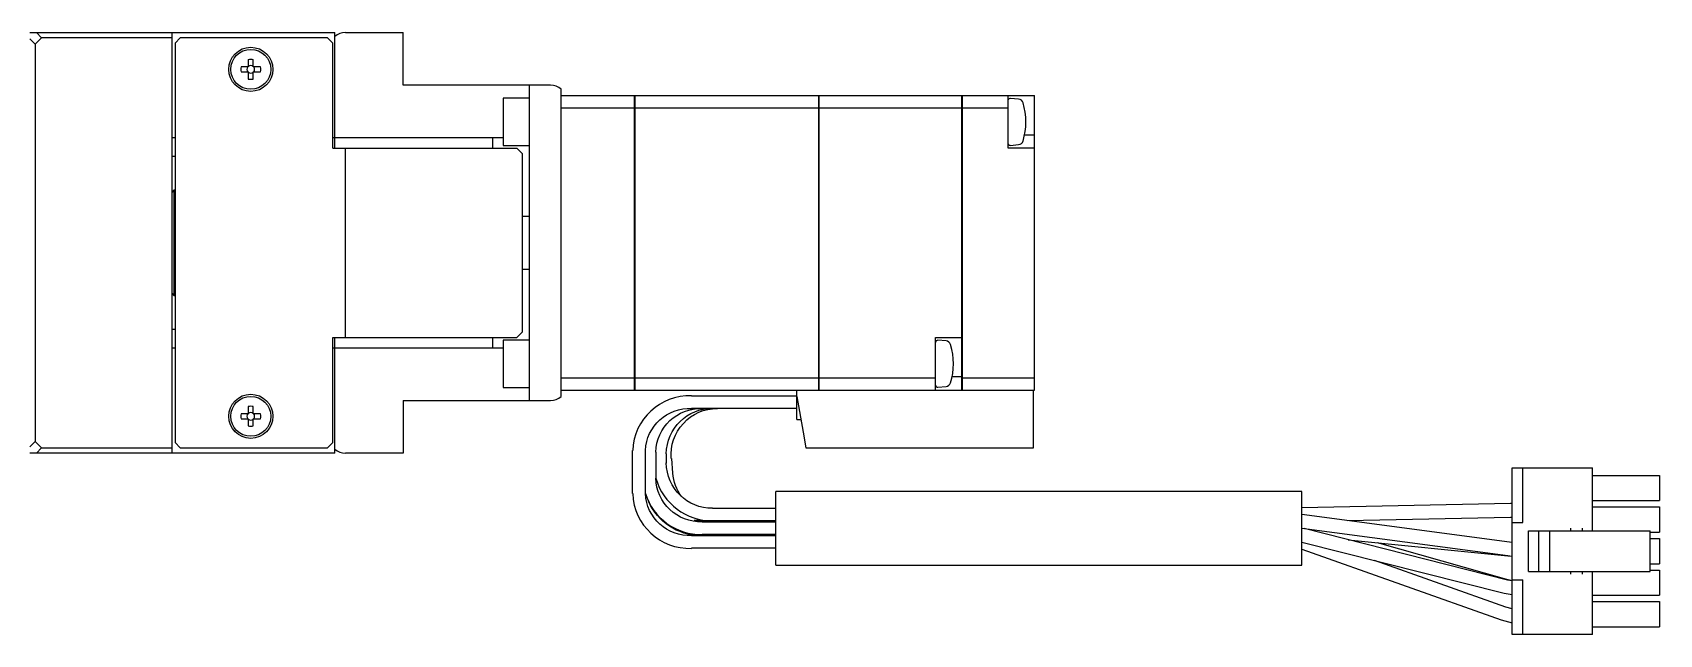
# Model space of a CAD drawing. Extents: x 0 to 803, y -8 to 480.
# Drawn here: x 233.1 to 387.7, y 295.4 to 352.6 of the extents above; entities that cross this region are included whole.
import ezdxf

# ---------------------------------------------------------------- set-up
doc = ezdxf.new("R2010")
doc.units = 0
doc.header["$LTSCALE"] = 0.5
doc.layers.add('MSM_CONTINUOUS', color=7, linetype='CONTINUOUS')

msp = doc.modelspace()

# ---------------------------------------------------------------- linework, layer by layer
at = {"layer": 'MSM_CONTINUOUS'}
for p, q in [((232.82, 352.61), (261.82, 352.61)), ((233.44, 352.61), (233.94, 352.11)), ((246.32, 352.61), (246.32, 312.61)), ((261.82, 341.61), (261.82, 352.61)), ((262.82, 352.61), (268.32, 352.61)), ((268.32, 347.61), (268.32, 352.61)), ((233.32, 351.5), (232.82, 352)), ((233.94, 352.11), (233.32, 351.5)), ((233.32, 351.5), (233.32, 313.72)), ((246.32, 352.11), (233.94, 352.11)), ((247.12, 352.11), (246.62, 351.61)), ((246.62, 351.61), (246.62, 313.61)), ((261.12, 352.11), (247.12, 352.11)), ((261.62, 351.61), (261.12, 352.11)), ((261.62, 341.61), (261.62, 351.61)), ((253.58, 350.03), (253.58, 349.35)), ((254.06, 349.35), (254.06, 350.03)), ((253.58, 349.35), (252.91, 349.35)), ((252.91, 348.87), (253.58, 348.87)), ((253.58, 348.87), (253.58, 348.19)), ((254.74, 349.35), (254.06, 349.35)), ((254.06, 348.87), (254.74, 348.87)), ((254.06, 348.19), (254.06, 348.87)), ((282.32, 347.61), (268.32, 347.61)), ((280.32, 317.61), (280.32, 347.61)), ((283.32, 317.99), (283.32, 347.23)), ((283.32, 346.61), (290.31, 346.61)), ((290.31, 318.61), (290.31, 346.61)), ((290.32, 346.6), (290.31, 346.6)), ((290.32, 346.61), (290.32, 318.61)), ((290.32, 346.61), (307.81, 346.61)), ((307.81, 318.61), (307.81, 346.61)), ((307.82, 346.6), (307.81, 346.6)), ((307.82, 346.61), (307.82, 318.61)), ((307.82, 346.61), (321.42, 346.61)), ((321.42, 318.61), (321.42, 346.61)), ((321.42, 346.6), (321.43, 346.6)), ((321.43, 346.61), (321.43, 318.61)), ((321.43, 346.61), (328.32, 346.61)), ((325.82, 341.61), (325.82, 346.61)), ((328.32, 318.61), (328.32, 346.61)), ((277.82, 346.36), (277.82, 341.86)), ((280.32, 346.36), (277.82, 346.36)), ((283.32, 345.46), (290.31, 345.46)), ((290.32, 345.45), (290.31, 345.45)), ((290.32, 345.46), (307.81, 345.46)), ((307.82, 345.45), (307.81, 345.45)), ((307.82, 345.46), (321.42, 345.46)), ((321.42, 345.45), (321.43, 345.45)), ((321.43, 345.46), (325.82, 345.46)), ((326.8, 346.28), (326.03, 346.34)), ((246.62, 342.61), (246.32, 342.61)), ((277.82, 342.61), (261.62, 342.61)), ((276.82, 341.61), (276.82, 342.61)), ((277.82, 341.86), (280.32, 341.86)), ((326.03, 341.88), (326.8, 341.95)), ((328.32, 342.86), (327.38, 342.86)), ((246.32, 340.86), (246.62, 340.86)), ((261.62, 341.61), (279.12, 341.61)), ((262.82, 323.61), (262.82, 341.61)), ((279.62, 341.11), (279.12, 341.61)), ((279.62, 341.11), (279.62, 324.11)), ((328.32, 341.61), (325.82, 341.61)), ((246.52, 337.61), (246.32, 337.41)), ((246.52, 337.61), (246.52, 327.61)), ((246.62, 337.61), (246.52, 337.61)), ((280.32, 335.11), (279.62, 335.11)), ((279.62, 330.11), (280.32, 330.11)), ((246.32, 327.81), (246.52, 327.61)), ((246.52, 327.61), (246.62, 327.61)), ((246.62, 324.36), (246.32, 324.36)), ((261.62, 313.61), (261.62, 323.61)), ((261.62, 323.61), (279.12, 323.61)), ((261.82, 312.61), (261.82, 323.61)), ((276.82, 322.61), (276.82, 323.61)), ((277.82, 323.36), (277.82, 318.86)), ((280.32, 323.36), (277.82, 323.36)), ((279.12, 323.61), (279.62, 324.11)), ((318.92, 318.61), (318.92, 323.61)), ((318.92, 323.61), (321.42, 323.61)), ((319.91, 323.28), (319.14, 323.34)), ((246.32, 322.61), (246.62, 322.61)), ((261.62, 322.61), (277.82, 322.61)), ((277.82, 318.86), (280.32, 318.86)), ((283.32, 319.77), (290.31, 319.77)), ((283.32, 318.61), (290.31, 318.61)), ((290.32, 319.76), (290.31, 319.76)), ((290.32, 318.62), (290.31, 318.62)), ((290.32, 319.77), (307.81, 319.77)), ((290.32, 318.61), (328.32, 318.61)), ((305.72, 315.81), (305.72, 318.61)), ((307.82, 319.76), (307.81, 319.76)), ((307.82, 318.62), (307.81, 318.62)), ((307.82, 319.77), (318.92, 319.77)), ((319.14, 318.88), (319.91, 318.95)), ((321.42, 319.86), (320.49, 319.86)), ((321.42, 319.76), (321.43, 319.76)), ((321.42, 318.62), (321.43, 318.62)), ((321.43, 319.77), (328.32, 319.77)), ((328.22, 313.11), (328.22, 318.61)), ((268.32, 317.61), (282.32, 317.61)), ((268.32, 317.61), (268.32, 312.61)), ((295.72, 318.06), (305.72, 318.06)), ((305.72, 318.01), (306.33, 314.6)), ((253.58, 316.35), (252.91, 316.35)), ((252.91, 315.87), (253.58, 315.87)), ((253.58, 317.03), (253.58, 316.35)), ((253.58, 315.87), (253.58, 315.19)), ((254.06, 316.35), (254.06, 317.03)), ((254.74, 316.35), (254.06, 316.35)), ((254.06, 315.19), (254.06, 315.87)), ((254.06, 315.87), (254.74, 315.87)), ((305.72, 316.86), (295.72, 316.86)), ((298.21, 316.86), (297.97, 316.86)), ((305.72, 315.81), (306.11, 315.81)), ((306.33, 314.6), (306.59, 313.11)), ((232.82, 313.22), (233.32, 313.72)), ((261.82, 312.61), (232.82, 312.61)), ((233.32, 313.72), (233.94, 313.11)), ((233.94, 313.11), (233.44, 312.61)), ((233.94, 313.11), (246.32, 313.11)), ((246.62, 313.61), (247.12, 313.11)), ((247.12, 313.11), (261.12, 313.11)), ((261.12, 313.11), (261.62, 313.61)), ((268.32, 312.61), (262.82, 312.61)), ((290.12, 308.76), (290.12, 312.86)), ((291.32, 312.86), (291.32, 308.76)), ((292.32, 312.7), (292.32, 310.22)), ((293.32, 312.55), (293.32, 311.67)), ((306.59, 313.11), (328.22, 313.11)), ((293.8, 312.1), (293.92, 310.71)), ((373.72, 295.36), (373.72, 311.21)), ((373.72, 311.21), (381.37, 311.21)), ((374.74, 306.02), (374.74, 311.21)), ((381.37, 305.22), (381.37, 311.21)), ((381.37, 310.49), (387.72, 310.49)), ((387.72, 310.49), (387.72, 308.09)), ((291.34, 308.77), (291.32, 308.8)), ((303.72, 301.96), (303.72, 308.96)), ((353.72, 308.96), (303.72, 308.96)), ((353.72, 301.96), (353.72, 308.96)), ((373.55, 307.81), (353.72, 307.41)), ((373.62, 307.81), (373.55, 307.81)), ((373.72, 307.81), (373.55, 307.81)), ((373.72, 307.81), (373.62, 307.81)), ((381.37, 308.09), (387.72, 308.09)), ((296.01, 306.22), (295.99, 306.22)), ((295.99, 306.22), (296.01, 306.21)), ((296.72, 306.16), (296.01, 306.22)), ((296.01, 306.21), (297.22, 306.06)), ((297.72, 307.36), (303.72, 307.36)), ((373.48, 304.15), (353.72, 306.77)), ((358.03, 306.2), (373.57, 306.51)), ((373.57, 306.51), (373.72, 306.51)), ((381.37, 307.49), (387.72, 307.49)), ((387.72, 307.49), (387.72, 305.09)), ((295.72, 304.76), (303.72, 304.76)), ((303.72, 306.16), (296.72, 306.16)), ((296.72, 306.06), (303.72, 306.06)), ((303.72, 304.86), (296.72, 304.86)), ((353.72, 305.46), (373.31, 302.86)), ((373.28, 300.54), (353.94, 305.43)), ((373.72, 306.02), (374.74, 306.02)), ((375.27, 301.36), (375.27, 305.22)), ((375.27, 305.22), (386.83, 305.22)), ((376.27, 301.36), (376.27, 305.22)), ((377.29, 301.36), (377.29, 305.22)), ((379.27, 305.47), (379.27, 305.22)), ((380.42, 305.22), (380.42, 305.47)), ((386.83, 301.36), (386.83, 305.22)), ((386.83, 305.09), (387.72, 305.09)), ((303.72, 303.56), (295.72, 303.56)), ((353.72, 304.14), (372.96, 299.28)), ((353.72, 303.47), (372.69, 296.74)), ((358.14, 304.37), (373.32, 302.85)), ((373.23, 300.58), (360.91, 304.09)), ((373.72, 304.12), (373.48, 304.15)), ((386.83, 304.49), (387.72, 304.49)), ((387.72, 304.49), (387.72, 302.09)), ((303.72, 301.96), (353.72, 301.96)), ((373.12, 297.97), (360.65, 302.39)), ((373.31, 302.86), (373.72, 302.82)), ((373.32, 302.85), (373.72, 302.82)), ((386.83, 302.09), (387.72, 302.09)), ((373.72, 300.47), (373.23, 300.58)), ((373.72, 300.46), (373.28, 300.54)), ((373.72, 300.56), (374.74, 300.56)), ((374.74, 295.36), (374.74, 300.56)), ((375.27, 301.36), (386.83, 301.36)), ((379.27, 301.36), (379.27, 301.11)), ((380.42, 301.11), (380.42, 301.36)), ((381.37, 295.36), (381.37, 301.36)), ((386.83, 301.49), (387.72, 301.49)), ((387.72, 301.49), (387.72, 299.09)), ((372.96, 299.28), (373.72, 299.15)), ((381.37, 299.09), (387.72, 299.09)), ((381.37, 298.49), (387.72, 298.49)), ((387.72, 298.49), (387.72, 296.09)), ((373.13, 297.96), (373.12, 297.97)), ((373.72, 297.8), (373.12, 297.97)), ((372.69, 296.74), (372.69, 296.74)), ((372.69, 296.74), (373.72, 296.48)), ((372.69, 296.74), (373.72, 296.48)), ((381.37, 296.09), (387.72, 296.09)), ((381.37, 295.36), (373.72, 295.36))]:
    msp.add_line(p, q, dxfattribs=at)
for centre, radius in [((253.82, 349.11), 2.1), ((253.82, 349.11), 1.9), ((253.82, 316.11), 2.1), ((253.82, 316.11), 1.9)]:
    msp.add_circle(centre, radius, dxfattribs=at)
for centre, radius, start, end in [((262.82, 351.11), 1.5, 90, 131.8103), ((253.82, 349.11), 0.95, 75.3667, 104.6333), ((253.82, 349.11), 0.95, 165.3667, 194.6333), ((253.82, 349.11), 0.365, 138.8496, 221.1504), ((253.82, 349.11), 0.365, 48.8496, 131.1504), ((253.82, 349.11), 0.365, 228.8496, 311.1504), ((253.82, 349.11), 0.95, 255.3667, 284.6333), ((253.82, 349.11), 0.365, 318.8496, 41.1504), ((253.82, 349.11), 0.95, 345.3667, 14.6333), ((282.32, 346.11), 1.5, 48.1897, 90), ((326.01, 346.14), 0.2, 85, 161.8051), ((326.76, 345.78), 0.5, 17.6292, 85), ((321.51, 344.11), 6, 342.3708, 17.6292), ((326.01, 342.08), 0.2, 198.1949, 275), ((326.76, 342.45), 0.5, 275, 342.3708), ((319.12, 323.14), 0.2, 85, 180), ((319.87, 322.78), 0.5, 17.6292, 85), ((314.62, 321.11), 6, 342.3708, 17.6292), ((319.12, 319.08), 0.2, 180, 275), ((319.87, 319.45), 0.5, 275, 342.3708), ((253.82, 316.11), 0.95, 75.3667, 104.6333), ((282.32, 319.11), 1.5, 270, 311.8103), ((295.53, 312.65), 5.41, 87.9657, 177.8137), ((253.82, 316.11), 0.95, 165.3667, 194.6333), ((253.82, 316.11), 0.365, 138.8496, 221.1504), ((253.82, 316.11), 0.365, 48.8496, 131.1504), ((253.82, 316.11), 0.365, 228.8496, 311.1504), ((253.82, 316.11), 0.365, 318.8496, 41.1504), ((253.82, 316.11), 0.95, 345.3667, 14.6333), ((253.82, 316.11), 0.95, 255.3667, 284.6333), ((262.82, 314.11), 1.5, 228.1897, 270), ((297.7, 311.75), 5.59, 195.9654, 270.2921), ((295.53, 308.96), 5.41, 182.1273, 272.0933), ((296.65, 310.43), 5.57, 197.3809, 270.7723)]:
    msp.add_arc(centre, radius, start, end, dxfattribs=at)
at = {"layer": 'MSM_CONTINUOUS', "extrusion": (0, 0, -1)}
for centre, radius, start, end in [((-295.54, 312.65), 4.22, 2.8542, 92.5704), ((-296.61, 312.58), 4.29, 1.642, 91.5567), ((-297.68, 312.51), 4.36, 0.5892, 90.5857), ((-298.17, 312.47), 4.39, 355.0821, 90.1308), ((-297.68, 311.72), 4.36, 269.4314, 359.3937), ((-296.61, 310.35), 4.29, 268.4892, 358.3121), ((-298.28, 311.1), 4.37, 322.9581, 354.9542), ((-295.54, 308.98), 4.22, 267.5064, 357.069), ((-296.62, 310.21), 5.45, 271.1091, 336.0046)]:
    msp.add_arc(centre, radius, start, end, dxfattribs=at)

doc.saveas('drawing.dxf')
